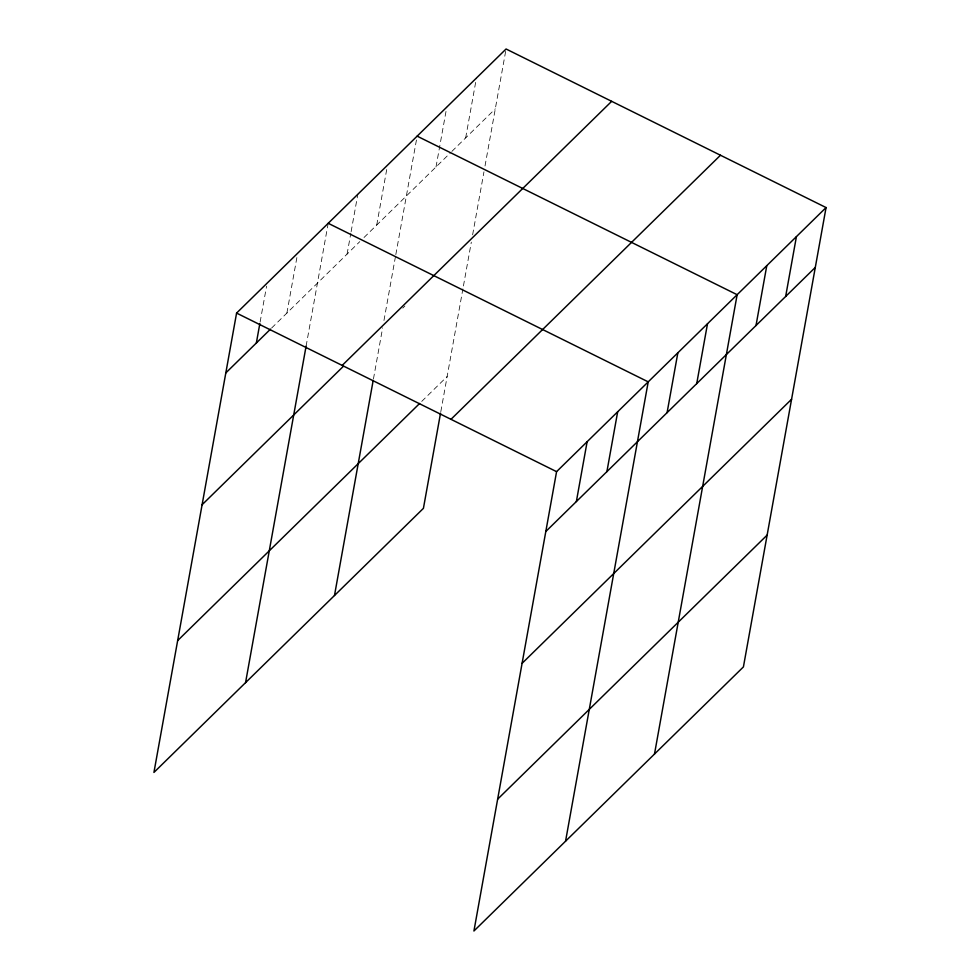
<?xml version="1.0" encoding="UTF-8"?>
<svg xmlns="http://www.w3.org/2000/svg" width="980" height="980" viewBox="0 0 980 980"><rect width="100%" height="100%" fill="white"/><g stroke="black" fill="none" stroke-linecap="round" stroke-linejoin="round"><path stroke-width="0.73" stroke-dasharray="4.9 3.68" d="M260.117 322.053L266.585 286.148M286.895 313.073L297.393 254.714M306.103 346.136L328.202 223.293M347.079 254.09L350.852 233.142M351.122 231.648L357.847 194.248M376.724 225.045L387.223 166.698M373.454 378.954L382.641 327.835M383.964 320.509L395.565 256.05M395.822 254.592L416.868 137.641M436.014 166.943L446.782 107.102M465.659 137.898L476.427 78.045M440.816 411.674L462.903 288.88M463.43 285.964L471.319 242.146M472.63 234.82L483.961 171.831M485.014 165.975L506.072 49M271.619 328.031L359.783 241.644M364.021 237.491L450.837 152.427M451.89 151.386L495.304 108.854M402.768 308.124L404.875 306.042M421.731 401.408L447.137 376.516"/><path stroke-width="1.47" d="M826.067 207.564L556.579 471.649L473.928 931L743.416 666.914L826.067 207.564L506.072 49L236.584 313.086L153.934 772.436L423.421 508.351L440.547 413.131M256.356 343L259.847 323.547M245.551 682.644L306.103 346.136M334.486 595.497L373.184 380.412M576.363 501.564L587.13 441.723M606.902 471.637L617.67 411.796M565.558 841.208L648.209 381.857L328.202 223.293M667.086 412.666L677.854 352.812M696.731 383.609L707.499 323.768M654.493 754.061L737.144 294.711L417.137 136.147M756.009 325.519L766.789 265.666M785.654 296.462L796.422 236.621M225.817 372.927L270.529 329.109M342.179 365.405L611.667 101.332M202.088 504.761L343.478 366.214M177.65 640.602L419.612 403.49M450.984 419.318L720.471 155.244M545.811 531.503L815.299 267.418M522.095 663.338L791.583 399.252M497.656 799.166L767.144 535.08M236.584 313.086L556.579 471.649"/></g></svg>
